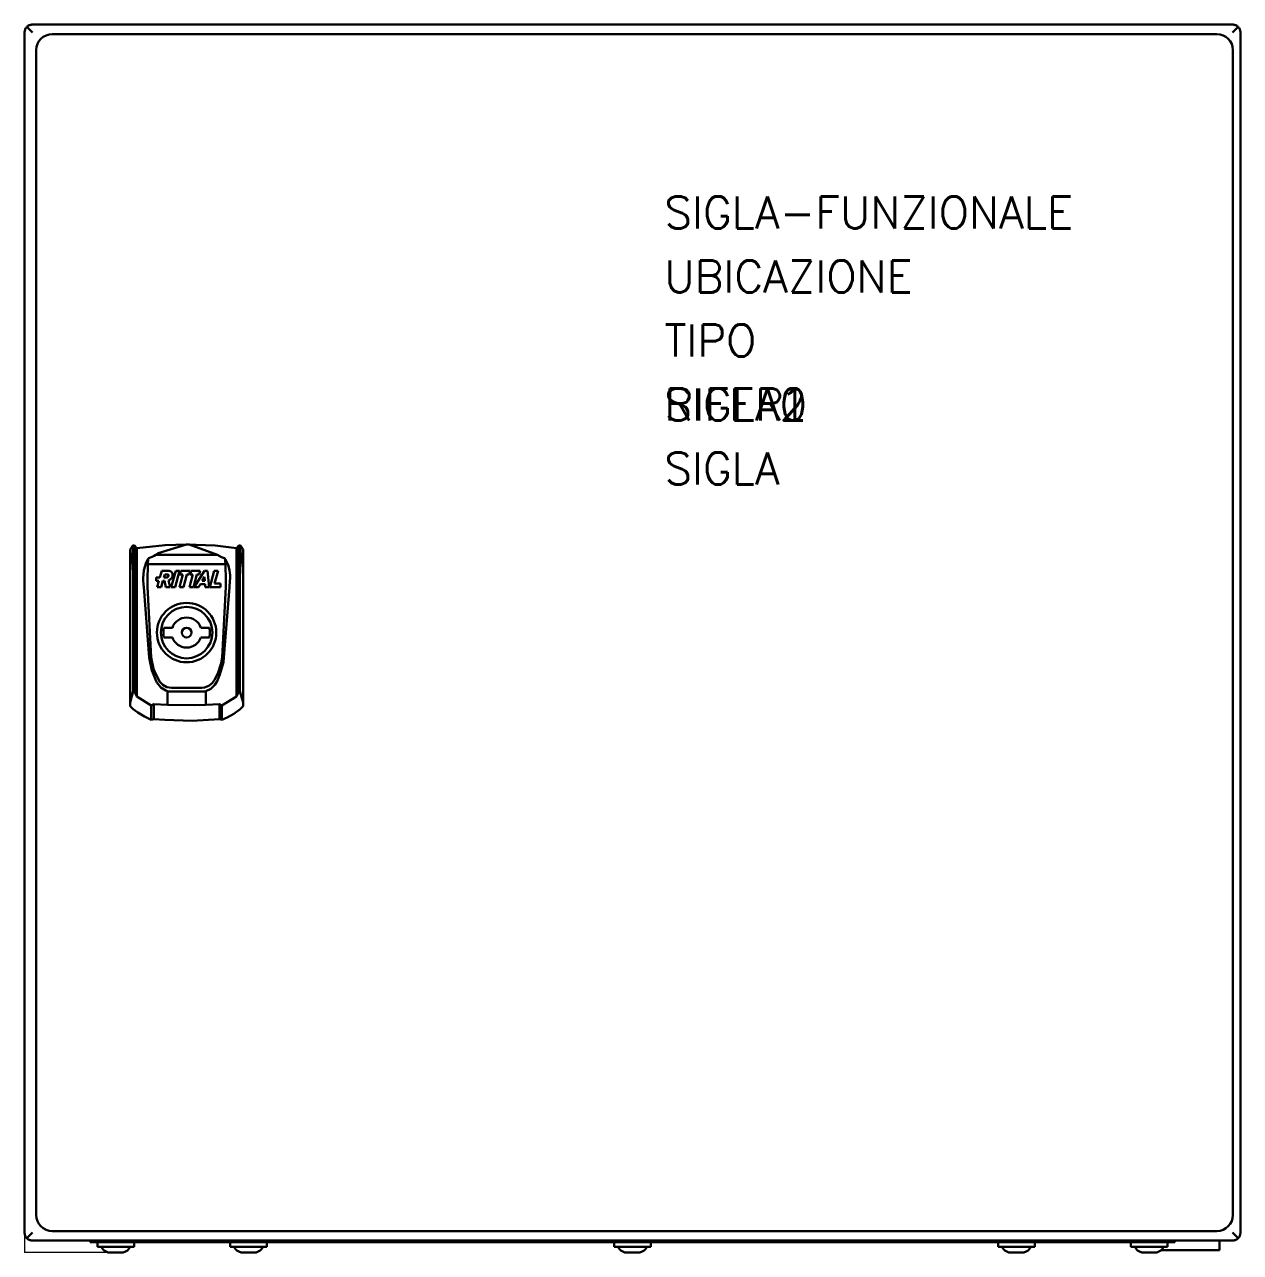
# Model space of a CAD drawing. Extents: x 0 to 95, y 0 to 95.9.
import ezdxf

# ---------------------------------------------------------------- set-up
doc = ezdxf.new("R2010")
doc.units = 0
doc.header["$LTSCALE"] = 4
doc.layers.get('0').update_dxf_attribs({"linetype": 'CONTINUOUS'})
doc.layers.add('AM_0', color=7, linetype='CONTINUOUS', lineweight=50)
doc.styles.get("Standard").update_dxf_attribs({"font": 'romans.shx'})

# ---------------------------------------------------------------- blocks, each defined once
blk = doc.blocks.new('5_0000_00168553_1__0_in_1380_000_1__0')
at = {"layer": 'AM_0'}
for q in [(183.5, -190), (165.2, -193)]:
    blk.add_line((183.5, -193), q, dxfattribs=at)
blk = doc.blocks.new('7_0000_00082819_P2_1_0_in_1380_000_1__0')
at = {"layer": 'AM_0'}
for p, q in [((114.25, -190.5), (114.25, -191.9)), ((125.75, -191.9), (125.75, -190.5)), ((114.25, -191.9), (125.75, -191.9)), ((117.65, -193.7), (122.35, -193.7))]:
    blk.add_line(p, q, dxfattribs=at)
for centre, start, end in [((118.3, -190.77), 202.0861, 257.4219), ((121.69, -190.77), 282.5781, 337.9139)]:
    blk.add_arc(centre, 3, start, end, dxfattribs=at)
blk = doc.blocks.new('8_0000_00082819_P2_2_0_in_1380_000_1__0')
at = {"layer": 'AM_0'}
for p, q in [((-5.75, -190.5), (-5.75, -191.9)), ((5.75, -191.9), (5.75, -190.5)), ((-5.75, -191.9), (5.75, -191.9)), ((-2.35, -193.7), (2.35, -193.7))]:
    blk.add_line(p, q, dxfattribs=at)
for centre, start, end in [((-1.7, -190.77), 202.0861, 257.4219), ((1.69, -190.77), 282.5781, 337.9139)]:
    blk.add_arc(centre, 3, start, end, dxfattribs=at)
blk = doc.blocks.new('9_0000_00082819_P2_3_0_in_1380_000_1__0')
at = {"layer": 'AM_0'}
for p, q in [((-125.75, -190.5), (-125.75, -191.9)), ((-114.25, -191.9), (-114.25, -190.5)), ((-125.75, -191.9), (-114.25, -191.9)), ((-122.35, -193.7), (-117.65, -193.7))]:
    blk.add_line(p, q, dxfattribs=at)
for centre, start, end in [((-121.7, -190.77), 202.0861, 257.4219), ((-118.31, -190.77), 282.5781, 337.9139)]:
    blk.add_arc(centre, 3, start, end, dxfattribs=at)
blk = doc.blocks.new('13_0000_00082819_P2_7_0_in_1380_000_1__0')
at = {"layer": 'AM_0'}
for p, q in [((155.75, -190.5), (155.75, -191.9)), ((167.25, -191.9), (167.25, -190.5)), ((155.75, -191.9), (167.25, -191.9)), ((159.15, -193.7), (163.85, -193.7))]:
    blk.add_line(p, q, dxfattribs=at)
for centre, start, end in [((159.8, -190.77), 202.0861, 257.4219), ((163.19, -190.77), 282.5781, 337.9139)]:
    blk.add_arc(centre, 3, start, end, dxfattribs=at)
blk = doc.blocks.new('14_0000_00082819_P2_8_0_in_1380_000_1__0')
at = {"layer": 'AM_0'}
for p, q in [((-167.25, -190.5), (-167.25, -191.9)), ((-155.75, -191.9), (-155.75, -190.5)), ((-167.25, -191.9), (-155.75, -191.9)), ((-163.85, -193.7), (-159.15, -193.7))]:
    blk.add_line(p, q, dxfattribs=at)
for centre, start, end in [((-163.2, -190.77), 202.0861, 257.4219), ((-159.81, -190.77), 282.5781, 337.9139)]:
    blk.add_arc(centre, 3, start, end, dxfattribs=at)
blk = doc.blocks.new('15_1XX4_04_00_5_1__P5_0_in_1380_000_1__0')
at = {"layer": 'AM_0'}
for p, q in [((-169.5, -190), (-169.5, -190.5)), ((-169.5, -190.5), (169.5, -190.5)), ((169.5, -190), (169.5, -190.5))]:
    blk.add_line(p, q, dxfattribs=at)
blk = doc.blocks.new('18_1XXX_01_05_1__P8_0_in_1380_000_1__0')
at = {"layer": 'AM_0'}
for p, q in [((-156.19, 27.16), (-157, 26.01)), ((-156.19, 27.16), (-155.69, 27.25)), ((-156.19, 21), (-156.19, 27.16)), ((-154.94, 26.35), (-155.69, 27.25)), ((-155.69, -18.56), (-155.69, 27.25)), ((-123, 27.25), (-123.75, 26.35)), ((-123, 27.25), (-122.5, 27.16)), ((-123, -18.56), (-123, 27.25)), ((-121.7, 26.01), (-122.5, 27.16)), ((-122.5, 21), (-122.5, 27.16)), ((-157, 26.01), (-157, -22.99)), ((-157, 25.16), (-156.48, 22.82)), ((-154.94, -20), (-154.94, 26.35)), ((-151.23, 23.24), (-151.46, 22.87)), ((-129.68, 24.26), (-149.02, 24.26)), ((-127.24, 22.87), (-127.46, 23.24)), ((-123.75, -20), (-123.75, 26.35)), ((-122.21, 22.82), (-121.7, 25.16)), ((-121.7, 26.01), (-121.7, -22.99)), ((-151.45, 21.4), (-151.61, 16.21)), ((-127.25, 21.4), (-151.45, 21.4)), ((-147.14, 19.31), (-147.71, 17.22)), ((-145.15, 19.32), (-147.14, 19.31)), ((-142.76, 19.32), (-144.16, 14.17)), ((-142.93, 14.17), (-141.54, 19.32)), ((-141.54, 19.32), (-142.76, 19.32)), ((-141.12, 19.32), (-141.42, 18.19)), ((-138.25, 19.32), (-141.12, 19.32)), ((-138.56, 18.19), (-138.25, 19.32)), ((-137.97, 19.32), (-138.28, 18.19)), ((-135.11, 19.32), (-137.97, 19.32)), ((-133.72, 19.32), (-136.99, 14.17)), ((-135.41, 18.19), (-135.11, 19.32)), ((-132.78, 19.32), (-133.72, 19.32)), ((-132.26, 14.17), (-132.78, 19.32)), ((-130.76, 19.31), (-132.12, 14.17)), ((-129.54, 19.31), (-130.76, 19.31)), ((-130.6, 15.3), (-129.54, 19.31)), ((-127.09, 16.21), (-127.25, 21.4)), ((-156.03, -18.28), (-156.03, 16.91)), ((-152.92, 16.91), (-152.89, 16.14)), ((-152.89, 16.14), (-152.76, 14.23)), ((-151.61, 16.21), (-151.62, 14.33)), ((-147.71, 17.22), (-148.84, 17.22)), ((-148.84, 17.22), (-148.84, 16.14)), ((-148.84, 16.14), (-148, 16.14)), ((-148, 16.14), (-148.53, 14.16)), ((-147.31, 14.16), (-146.78, 16.12)), ((-146.78, 16.12), (-146.29, 16.12)), ((-146.2, 18.17), (-146.46, 17.22)), ((-146.46, 17.22), (-145.75, 17.22)), ((-146.29, 16.12), (-145.84, 14.16)), ((-145.31, 18.17), (-146.2, 18.17)), ((-144.5, 14.17), (-145.03, 16.32)), ((-140.52, 18.19), (-141.6, 14.17)), ((-141.42, 18.19), (-140.52, 18.19)), ((-140.37, 14.17), (-139.29, 18.19)), ((-139.29, 18.19), (-138.56, 18.19)), ((-137.38, 18.19), (-138.46, 14.17)), ((-138.28, 18.19), (-137.38, 18.19)), ((-137.23, 14.17), (-136.15, 18.19)), ((-136.15, 18.19), (-135.41, 18.19)), ((-133.71, 17.44), (-134.48, 16.18)), ((-134.48, 16.18), (-133.65, 16.18)), ((-133.65, 16.18), (-133.71, 17.44)), ((-127.08, 14.33), (-127.09, 16.21)), ((-125.93, 14.23), (-125.81, 16.14)), ((-125.81, 16.14), (-125.77, 16.91)), ((-122.67, 16.91), (-122.67, -18.28)), ((-152.76, 14.23), (-151.03, -7.8)), ((-151.62, 14.33), (-150.47, -7.75)), ((-148.53, 14.16), (-147.31, 14.16)), ((-145.84, 14.16), (-144.5, 14.17)), ((-144.16, 14.17), (-142.93, 14.17)), ((-141.6, 14.17), (-140.37, 14.17)), ((-138.46, 14.17), (-137.23, 14.17)), ((-136.99, 14.17), (-135.64, 14.17)), ((-135.64, 14.17), (-135.06, 15.1)), ((-135.06, 15.1), (-133.6, 15.1)), ((-133.6, 15.1), (-133.52, 14.17)), ((-133.52, 14.17), (-132.26, 14.17)), ((-132.12, 14.17), (-128.73, 14.16)), ((-128.73, 15.29), (-130.6, 15.3)), ((-128.73, 14.16), (-128.73, 15.29)), ((-128.23, -7.75), (-127.08, 14.33)), ((-127.67, -7.8), (-125.93, 14.23)), ((-143.8, 1.5), (-146.44, 1.5)), ((-132.25, 1.5), (-134.89, 1.5)), ((-146.44, -1.5), (-143.8, -1.5)), ((-134.89, -1.5), (-132.25, -1.5)), ((-149.75, -13.07), (-148.86, -15.16)), ((-149.08, -12.76), (-148.08, -14.8)), ((-130.61, -14.8), (-129.62, -12.76)), ((-129.84, -15.16), (-128.95, -13.07)), ((-157, -21.9), (-156.03, -18.28)), ((-156.03, -18.28), (-155.69, -18.56)), ((-154.94, -20), (-155.69, -18.56)), ((-145.32, -18.3), (-145.32, -22.53)), ((-144.09, -17.28), (-134.6, -17.28)), ((-144.09, -18.44), (-134.6, -18.44)), ((-133.38, -22.53), (-133.38, -18.3)), ((-123, -18.56), (-123.75, -20)), ((-123, -18.56), (-122.67, -18.28)), ((-122.67, -18.28), (-121.7, -21.9)), ((-156.04, -23.98), (-157, -22.99)), ((-154.94, -20), (-150.38, -22.8)), ((-149.59, -22.35), (-150.38, -22.8)), ((-150.38, -22.8), (-150.38, -27.3)), ((-149.59, -22.35), (-149.59, -27.01)), ((-149.59, -22.35), (-145.32, -22.53)), ((-133.38, -22.53), (-129.11, -22.35)), ((-129.11, -22.35), (-129.11, -27.01)), ((-128.32, -22.8), (-129.11, -22.35)), ((-128.32, -22.8), (-123.75, -20)), ((-128.32, -22.8), (-128.32, -27.3)), ((-121.7, -22.99), (-122.65, -23.98)), ((-150.38, -27.3), (-149.59, -27.01)), ((-129.11, -27.01), (-128.32, -27.3))]:
    blk.add_line(p, q, dxfattribs=at)
for points in [[(-154.94, 26.35), (-146.1, 27.33), (-139.35, 27.55)], [(-139.35, 27.55), (-148.24, 24.77), (-149.02, 24.26)], [(-139.35, 27.55), (-130.46, 27.16), (-123.75, 26.35)], [(-129.68, 24.26), (-138.56, 27.53), (-139.35, 27.55)], [(-151.23, 23.24), (-151.34, 22.83), (-151.41, 22.41), (-151.45, 21.98), (-151.46, 21.54), (-151.45, 21.4)], [(-149.02, 24.26), (-149.5, 23.94), (-150.07, 23.68), (-150.65, 23.45), (-151.23, 23.24)], [(-127.46, 23.24), (-128.44, 23.6), (-129.38, 24.05), (-129.53, 24.15), (-129.68, 24.26)], [(-127.25, 21.4), (-127.24, 21.84), (-127.27, 22.27), (-127.33, 22.69), (-127.42, 23.11), (-127.46, 23.24)], [(-156.19, 21), (-156.26, 21.55), (-156.34, 22.06), (-156.42, 22.54), (-156.48, 22.82)], [(-156.19, 21), (-156.04, 18.03), (-156.03, 16.91)], [(-152.92, 16.91), (-152.74, 19.52), (-152, 21.85), (-151.46, 22.87)], [(-127.24, 22.87), (-126.29, 20.82), (-125.93, 19.43), (-125.77, 17.89), (-125.77, 16.91)], [(-122.67, 16.91), (-122.58, 19.97), (-122.5, 21)], [(-122.21, 22.82), (-122.3, 22.37), (-122.39, 21.88), (-122.46, 21.35), (-122.5, 21)], [(-151.03, -7.8), (-150.22, -11.83), (-149.75, -13.07)], [(-150.47, -7.75), (-149.7, -11.28), (-149.08, -12.76)], [(-129.62, -12.76), (-128.51, -9.58), (-128.23, -7.75)], [(-128.95, -13.07), (-127.84, -9.22), (-127.67, -7.8)], [(-148.86, -15.16), (-148.62, -15.65), (-147.45, -17.12), (-145.87, -18.11), (-145.32, -18.3)], [(-148.08, -14.8), (-147.83, -15.25), (-146.83, -16.34), (-145.52, -17.04), (-144.09, -17.28)], [(-134.6, -17.28), (-133.79, -17.2), (-132.38, -16.68), (-131.23, -15.73), (-130.61, -14.8)], [(-133.38, -18.3), (-131.8, -17.56), (-130.5, -16.31), (-129.84, -15.16)], [(-145.32, -22.53), (-136.77, -22.72), (-133.38, -22.53)], [(-150.38, -27.3), (-152.54, -26.24), (-154.6, -25), (-156.04, -23.98)], [(-122.65, -23.98), (-124.63, -25.35), (-126.72, -26.54), (-128.32, -27.3)], [(-129.11, -27.01), (-137.64, -27.54), (-146.19, -27.31), (-149.59, -27.01)]]:
    blk.add_lwpolyline(points, dxfattribs=at)
for radius in [9.28, 8.05, 1.5]:
    blk.add_circle((-139.35, 0), radius, dxfattribs=at)
for centre, radius, start, end in [((-145.08, 17.86), 1.46, 41.8413, 92.8064), ((-145.72, 17.99), 0.774, 268.1886, 305.0529), ((-145.28, 17.84), 0.336, 44.6195, 94.4106), ((-145.78, 18), 0.813, 307.898, 348.7547), ((-145.23, 17.9), 0.257, 346.3783, 43.061), ((-145.82, 18.43), 2.26, 290.5233, 323.9745), ((-145.32, 17.97), 1.59, 326.9501, 33.0499), ((-139.35, 0), 4.7, 18.6115, 161.3885), ((-139.35, 0), 7.25, 168.0595, 191.9405), ((-139.35, 0), 7.25, 348.0595, 11.9405), ((-139.35, 0), 4.7, 198.6115, 341.3885), ((-144.09, -12.94), 5.5, 257.1377, 270), ((-134.6, -12.94), 5.5, 270, 282.8623)]:
    blk.add_arc(centre, radius, start, end, dxfattribs=at)
blk = doc.blocks.new('20_1382X_01_01_1__P2_0_in_1380_000_1__0')
at = {"layer": 'AM_0'}
for p, q in [((182.652, 187), (-181.348, 187)), ((-186.348, 182), (-186.348, -182)), ((187.652, 182), (187.652, -182)), ((182.652, -187), (-181.348, -187))]:
    blk.add_line(p, q, dxfattribs=at)
for centre, start, end in [((-181.348, 182), 90, 180), ((182.652, 182), 0, 90), ((-181.348, -182), 180, 270), ((182.652, -182), 270, 360)]:
    blk.add_arc(centre, 5, start, end, dxfattribs=at)
blk = doc.blocks.new('23_1380_000_1__P1_0_in_1380_000_1__0')
at = {"layer": 'AM_0'}
for p, q in [((-189.27, 189.27), (-187.5, 187.5)), ((187.5, 190), (-187.5, 190)), ((187.5, 187.5), (189.27, 189.27)), ((-190, 187.5), (-190, -187.5)), ((190, 187.5), (190, -187.5)), ((-187.5, -187.5), (-189.27, -189.27)), ((189.27, -189.27), (187.5, -187.5)), ((187.5, -190), (-187.5, -190))]:
    blk.add_line(p, q, dxfattribs=at)
for points in [[(-189.27, 189.27), (-189.42, 189.11), (-189.55, 188.93), (-189.67, 188.75), (-189.77, 188.56), (-189.85, 188.36), (-189.91, 188.15), (-189.96, 187.93), (-189.99, 187.72), (-190, 187.5)], [(-187.5, 190), (-187.72, 189.99), (-187.93, 189.96), (-188.15, 189.91), (-188.36, 189.85), (-188.56, 189.77), (-188.75, 189.67), (-188.93, 189.55), (-189.11, 189.42), (-189.27, 189.27)], [(189.27, 189.27), (189.11, 189.42), (188.93, 189.55), (188.75, 189.67), (188.56, 189.77), (188.36, 189.85), (188.15, 189.91), (187.93, 189.96), (187.72, 189.99), (187.5, 190)], [(190, 187.5), (189.99, 187.72), (189.96, 187.93), (189.91, 188.15), (189.85, 188.36), (189.77, 188.56), (189.67, 188.75), (189.55, 188.93), (189.42, 189.11), (189.27, 189.27)], [(-190, -187.5), (-189.99, -187.72), (-189.96, -187.93), (-189.91, -188.15), (-189.85, -188.36), (-189.77, -188.56), (-189.67, -188.75), (-189.55, -188.93), (-189.42, -189.11), (-189.27, -189.27)], [(189.27, -189.27), (189.42, -189.11), (189.55, -188.93), (189.67, -188.75), (189.77, -188.56), (189.85, -188.36), (189.91, -188.15), (189.96, -187.93), (189.99, -187.72), (190, -187.5)], [(-189.27, -189.27), (-189.11, -189.42), (-188.93, -189.55), (-188.75, -189.67), (-188.56, -189.77), (-188.36, -189.85), (-188.15, -189.91), (-187.93, -189.96), (-187.72, -189.99), (-187.5, -190)], [(187.5, -190), (187.72, -189.99), (187.93, -189.96), (188.15, -189.91), (188.36, -189.85), (188.56, -189.77), (188.75, -189.67), (188.93, -189.55), (189.11, -189.42), (189.27, -189.27)]]:
    blk.add_lwpolyline(points, dxfattribs=at)

msp = doc.modelspace()

# ---------------------------------------------------------------- linework, layer by layer
for p in [(0, 1.55), (6.538, 0)]:
    msp.add_line(p, (0, 0))

# ---------------------------------------------------------------- block references
at = {"xscale": 0.25, "yscale": 0.25, "zscale": 0.25}
for name in ['23_1380_000_1__P1_0_in_1380_000_1__0', '20_1382X_01_01_1__P2_0_in_1380_000_1__0', '18_1XXX_01_05_1__P8_0_in_1380_000_1__0', '15_1XX4_04_00_5_1__P5_0_in_1380_000_1__0', '14_0000_00082819_P2_8_0_in_1380_000_1__0', '9_0000_00082819_P2_3_0_in_1380_000_1__0', '8_0000_00082819_P2_2_0_in_1380_000_1__0', '7_0000_00082819_P2_1_0_in_1380_000_1__0', '13_0000_00082819_P2_7_0_in_1380_000_1__0', '5_0000_00168553_1__0_in_1380_000_1__0']:
    msp.add_blockref(name, (47.5, 48.425), dxfattribs=at)

# ---------------------------------------------------------------- texts
at = {"color": 3}
for tag, p, s, flags in [('SIGLA-FUNZIONALE', (50, 80), '', 9), ('UBICAZIONE', (50, 75), '', 8), ('TIPO', (50, 70), '', 9), ('SIGLA0', (50, 65), '', 9), ('SIGLA1', (50, 65), '', 9), ('SIGLA2', (50, 65), '', 9), ('RIFER', (50, 65), 'RIFER ?', 8), ('SIGLA', (50, 60), 'SIGLA ?', 8)]:
    msp.add_attdef(tag, p, s, height=2.5, dxfattribs=dict(at, flags=flags))
at = {"flags": 9}
for tag, s in [('TIPOSIG', '3'), ('POSIZIONE', ''), ('P-TABELLA', ''), ('T-TABELLA', ''), ('H-TABELLA', ''), ('CODICE', '1xNNN'), ('NOTE1', ''), ('NOTE2', ''), ('DEN1', ''), ('DEN1-A', ''), ('DEN1-TRAD-ID', '')]:
    msp.add_attdef(tag, (0, 0), s, height=0.00000001, dxfattribs=at)

doc.saveas('drawing.dxf')
